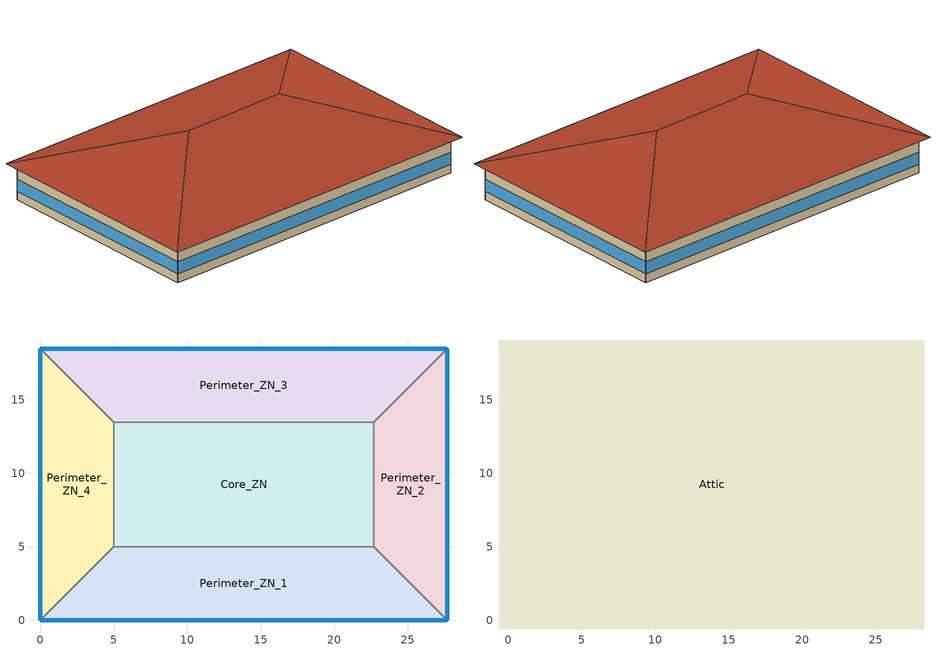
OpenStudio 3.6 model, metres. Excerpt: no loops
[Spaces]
Perimeter_ZN_1
 floor foundation (BTAP-Grnd-Floor-Mass:U-0.757_std): 22.69,5 27.69,0 0,0 5,5 z0
 wall outside: 0,0 27.69,0 z0:3.05
 wall to Perimeter_ZN_4: 5,5 0,0 z0:3.05
 wall to Core_ZN: 22.69,5 5,5 z0:3.05
 wall to Perimeter_ZN_2: 27.69,0 22.69,5 z0:3.05
 window (BTAP-Ext-FixedWindow:U=0.220 SHGC=0.600): 0.03,0 27.66,0 z0.76:1.78
Perimeter_ZN_2
 floor foundation (BTAP-Grnd-Floor-Mass:U-0.757_std): 27.69,18.46 27.69,0 22.69,5 22.69,13.46 z0
 wall outside: 27.69,0 27.69,18.46 z0:3.05
 wall to Perimeter_ZN_3: 27.69,18.46 22.69,13.46 z0:3.05
 wall to Core_ZN: 22.69,13.46 22.69,5 z0:3.05
 window (BTAP-Ext-FixedWindow:U=0.220 SHGC=0.600): 27.69,0.03 27.69,18.43 z0.76:1.78
Perimeter_ZN_3
 floor foundation (BTAP-Grnd-Floor-Mass:U-0.757_std): 27.69,18.46 22.69,13.46 5,13.46 0,18.46 z0
 wall outside: 27.69,18.46 0,18.46 z0:3.05
 wall to Core_ZN: 5,13.46 22.69,13.46 z0:3.05
 wall to Perimeter_ZN_4: 0,18.46 5,13.46 z0:3.05
 window (BTAP-Ext-FixedWindow:U=0.220 SHGC=0.600): 27.66,18.46 0.03,18.46 z0.76:1.78
Perimeter_ZN_4
 floor foundation (BTAP-Grnd-Floor-Mass:U-0.757_std): 0,18.46 5,13.46 5,5 0,0 z0
 wall outside: 0,18.46 0,0 z0:3.05
 wall to Core_ZN: 5,5 5,13.46 z0:3.05
 window (BTAP-Ext-FixedWindow:U=0.220 SHGC=0.600): 0,18.43 0,0.03 z0.76:1.78
Core_ZN
 floor foundation (BTAP-Grnd-Floor-Mass:U-0.757_std): 22.69,13.46 22.69,5 5,5 5,13.46 z0
Attic
 floor outside: 28.29,19.06 27.69,18.46 0,18.46 -0.6,19.06 z3.05; -0.6,19.06 0,18.46 0,0 -0.6,-0.6 z3.05; 28.29,19.06 28.29,-0.6 27.69,0 27.69,18.46 z3.05; 27.69,0 28.29,-0.6 -0.6,-0.6 0,0 z3.05
 floor to Perimeter_ZN_4: 0,18.46 5,13.46 5,5 0,0 z3.05
 floor to Perimeter_ZN_1: 22.69,5 27.69,0 0,0 5,5 z3.05
 floor to Perimeter_ZN_2: 27.69,18.46 27.69,0 22.69,5 22.69,13.46 z3.05
 floor to Core_ZN: 22.69,13.46 22.69,5 5,5 5,13.46 z3.05
 floor to Perimeter_ZN_3: 27.69,18.46 22.69,13.46 5,13.46 0,18.46 z3.05
 roof outside: 18.46,9.23,6.33 28.29,-0.6,3.05 28.29,19.06,3.05; 18.46,9.23,6.33 28.29,19.06,3.05 -0.6,19.06,3.05 9.23,9.23,6.33; 9.23,9.23,6.33 -0.6,-0.6,3.05 28.29,-0.6,3.05 18.46,9.23,6.33; 9.23,9.23,6.33 -0.6,19.06,3.05 -0.6,-0.6,3.05
[Site]
Calgary Intl AP_AB_CAN: Latitude {deg}=51.11; Longitude {deg}=-114.02; Time Zone {hr}=-7; Elevation {m}=1084.1; Terrain=City
[Building]
SmallOffice: North Axis {deg}=0; Default Construction Set=BTAP-Mass at hdd = 5000.0; Standards Number of Stories=1; Standards Number of Above Ground Stories=1; Standards Template=NECB2011; Standards Building Type=SmallOffice
[Site:WaterMainsTemperature]
Calculation Method=Correlation; Annual Average Outdoor Air Temperature {C}=4.69167; Maximum Difference In Monthly Average Outdoor Air Temperatures {deltaC}=24.6
[Site:GroundTemperature:BuildingSurface]
19.527, 19.502, 19.536, 19.598, 20.002, 21.64, 22.225, 22.375, 21.449, 20.121, 19.802, 19.633
[SizingPeriod:DesignDay] Barometric Pressure {Pa}=88961; Rain Indicator=No; Snow Indicator=No; Day of Month=21; Daylight Saving Time Indicator=No; Humidity Condition Type=Wetbulb; Dry-Bulb Temperature Range Modifier Type=DefaultMultipliers
Name | Maximum Dry-Bulb Temperature {C} | Daily Dry-Bulb Temperature Range {deltaC} | Wind Speed {m/s} | Wind Direction {deg} | Month | Day Type | Wetbulb or DewPoint at Maximum Dry-Bulb {C} | Solar Model Indicator | ASHRAE Clear Sky Optical Depth for Beam Irradiance | ASHRAE Clear Sky Optical Depth for Diffuse Irradiance | Sky Clearness
Calgary Intl AP Ann Clg .4% Condns DB=>MWB | 28.8 | 12.3 | 4.5 | 160 | 7 | SummerDesignDay | 16 | ASHRAETau | 0.34 | 2.419
Calgary Intl AP Ann Htg 99.6% Condns DB | -27.7 | 0 | 2.7 | 200 | 1 | WinterDesignDay | -27.7 | ASHRAEClearSky |  |  | 0
[Material:NoMass] Roughness=Smooth; Thermal Absorptance=0.9; Solar Absorptance=0.7
Name | Thermal Resistance {m2-K/W} | Visible Absorptance
Typical Carpet Pad; Typical Carpet Pad 1 | 0.21648 | 0.8
Typical Insulation 1 | 5.91238 | 0.7
Typical Insulation 2 | 4.49096 | 0.7
Typical Insulation 3 | 6.17282 | 0.7
Typical Carpet Pad 2 | 1.25503 | 0.8
Typical Carpet Pad 3; Typical Carpet Pad 4 | 3.45515 | 0.8
Typical Insulation 4 | 0.454528 | 0.7
Typical Insulation 5 | 0.454545 | 0.7
[Material]
Name | Roughness | Thickness {m} | Conductivity {W/m-K} | Density {kg/m3} | Specific Heat {J/kg-K} | Thermal Absorptance | Solar Absorptance | Visible Absorptance
G05 25mm wood | MediumSmooth | 0.0254 | 0.15 | 608 | 1630 | 0.9 | 0.5 | 0.5
100mm Normalweight concrete floor 1 | MediumSmooth | 0.1016 | 2.31 | 2322 | 832
G01 13mm gypsum board 1 | Smooth | 0.0127 | 0.16 | 800 | 1090 | 0.9 | 0.7 | 0.5
4 in. Normalweight Concrete Floor 1 | MediumRough | 0.1016 | 2.31 | 2322 | 832 | 0.9 | 0.7 | 0.7
1IN Stucco 1 | Smooth | 0.0253 | 0.6918 | 1858 | 837 | 0.9 | 0.7 | 0.92
8IN CONCRETE HW RefBldg 1 | Rough | 0.2032 | 1.311 | 2240 | 836.8 | 0.9 | 0.7 | 0.7
1/2IN Gypsum 1 | Smooth | 0.0127 | 0.16 | 784.9 | 830 | 0.9 | 0.4 | 0.4
Metal Roof Surface 1; F08 Metal surface 1 | Smooth | 0.0008 | 45.28 | 7824 | 500 | 0.9 | 0.7 | 0.7
6 in. Normalweight Concrete Floor 1; 6 in. Normalweight Concrete Floor 2; 6 in. Normalweight Concrete Floor 3 | MediumRough | 0.1524 | 2.31 | 2322 | 832 | 0.9 | 0.7 | 0.7
Expanded Polystyrene | MediumSmooth | 0.0363959 | 0.029 | 29 | 1210
[Construction]
BTAP-Int-Partition; BTAP-Int-Door: G05 25mm wood
BTAP-Int-Floor: 100mm Normalweight concrete floor 1, Typical Carpet Pad
BTAP-Int-Wall: G01 13mm gypsum board 1, G01 13mm gypsum board 1
BTAP-Int-Ceiling: Typical Carpet Pad, 100mm Normalweight concrete floor 1
BTAP-Int-Window: SimpleGlazing
BTAP-Ext-Floor-Mass:U-0.162: Typical Insulation 1, 4 in. Normalweight Concrete Floor 1, Typical Carpet Pad 1
BTAP-Ext-Wall-Mass:U-0.21: 1IN Stucco 1, 8IN CONCRETE HW RefBldg 1, Typical Insulation 2, 1/2IN Gypsum 1
BTAP-Ext-Roof-Metal:U-0.162: Metal Roof Surface 1, Typical Insulation 3
BTAP-Grnd-Floor-Mass:U-0.757: 6 in. Normalweight Concrete Floor 1, Typical Carpet Pad 2
BTAP-Grnd-Wall-Mass:U-0.284: 6 in. Normalweight Concrete Floor 2, Typical Carpet Pad 3
BTAP-Grnd-Roof-Mass:U-0.284: 6 in. Normalweight Concrete Floor 3, Typical Carpet Pad 4
BTAP-Ext-FixedWindow:U=0.220 SHGC=0.600; BTAP-Ext-GlassDoors:U=0.220 SHGC=0.600; BTAP-Ext-Skylights:U=0.220 SHGC=0.600; BTAP-Ext-DaylightDomes:U=0.220 SHGC=0.600; BTAP-Ext-DaylightDiffuser:U=0.220 SHGC=0.600: SimpleGlazing:U=0.220 SHGC=0.600
BTAP-Ext-Door:U-2.2: F08 Metal surface 1, Typical Insulation 4
BTAP-Ext-OverHeadDoor:U-2.2: Typical Insulation 5
BTAP-Grnd-Floor-Mass:U-0.757_std: 6 in. Normalweight Concrete Floor 1, Expanded Polystyrene
[DefaultConstructionSet]
BTAP-Mass at hdd = 5000.0: Default Exterior Surface Constructions=BTAP-Mass at hdd = 5000.0; Default Interior Surface Constructions=Default Surface Constructions 2; Default Ground Contact Surface Constructions=BTAP-Mass at hdd = 5000.0 1; Default Exterior SubSurface Constructions=BTAP-Mass at hdd = 5000.0; Default Interior SubSurface Constructions=Default Sub Surface Constructions 2; Interior Partition Construction=BTAP-Int-Partition
[DefaultSurfaceConstructions]
Name | Floor Construction | Wall Construction | Roof Ceiling Construction
Default Surface Constructions 2 | BTAP-Int-Floor | BTAP-Int-Wall | BTAP-Int-Ceiling
BTAP-Mass at hdd = 5000.0 | BTAP-Ext-Floor-Mass:U-0.162 | BTAP-Ext-Wall-Mass:U-0.21 | BTAP-Ext-Roof-Metal:U-0.162
BTAP-Mass at hdd = 5000.0 1 | BTAP-Grnd-Floor-Mass:U-0.757 | BTAP-Grnd-Wall-Mass:U-0.284 | BTAP-Grnd-Roof-Mass:U-0.284
[DefaultSubSurfaceConstructions]
Name | Fixed Window Construction | Operable Window Construction | Door Construction | Glass Door Construction | Overhead Door Construction | Skylight Construction | Tubular Daylight Dome Construction | Tubular Daylight Diffuser Construction
Default Sub Surface Constructions 2 | BTAP-Int-Window | BTAP-Int-Window | BTAP-Int-Door
BTAP-Mass at hdd = 5000.0 | BTAP-Ext-FixedWindow:U=0.220 SHGC=0.600 | BTAP-Ext-FixedWindow:U=0.220 SHGC=0.600 | BTAP-Ext-Door:U-2.2 | BTAP-Ext-GlassDoors:U=0.220 SHGC=0.600 | BTAP-Ext-OverHeadDoor:U-2.2 | BTAP-Ext-Skylights:U=0.220 SHGC=0.600 | BTAP-Ext-DaylightDomes:U=0.220 SHGC=0.600 | BTAP-Ext-DaylightDiffuser:U=0.220 SHGC=0.600
[WindowMaterial:SimpleGlazingSystem] U-Factor {W/m2-K}=2.2; Solar Heat Gain Coefficient=0.6; Visible Transmittance=0.21
SimpleGlazing; SimpleGlazing:U=0.220 SHGC=0.600
[Space] Volume {m3}=Autocalculate
Name | Space Type | Building Story | Thermal Zone | Part of Total Floor Area
Perimeter_ZN_1 | Space Function Office - enclosed | Building Story 1 | ALL_ST=Office - enclosed_FL=Building Story 1_SCH=A 4 | Yes
Attic | Space Function - undefined - | Building Story 2 | ALL_ST=- undefined -_FL=Building Story 2_SCH=A | No
Perimeter_ZN_2 | Space Function Office - enclosed | Building Story 1 | ALL_ST=Office - enclosed_FL=Building Story 1_SCH=A 2 | Yes
Perimeter_ZN_3 | Space Function Office - enclosed | Building Story 1 | ALL_ST=Office - enclosed_FL=Building Story 1_SCH=A 1 | Yes
Perimeter_ZN_4 | Space Function Office - enclosed | Building Story 1 | ALL_ST=Office - enclosed_FL=Building Story 1_SCH=A 3 | Yes
Core_ZN | Space Function Office - enclosed | Building Story 1 | ALL_ST=Office - enclosed_FL=Building Story 1_SCH=A | Yes
[BuildingStory]
Name | Nominal Z Coordinate {m}
Building Story 1 | 0
Building Story 2 | 3.05
[SpaceType] Standards Building Type=Space Function
Name | Default Schedule Set | Design Specification Outdoor Air Object | Standards Space Type
Space Function - undefined - | Space Function - undefined - Schedule Set | Space Function - undefined - Ventilation | - undefined -
Space Function Office - enclosed | Space Function Office - enclosed Schedule Set | Space Function Office - enclosed Ventilation | Office - enclosed
[DesignSpecification:OutdoorAir]
Name | Outdoor Air Flow per Person {m3/s-person} | Outdoor Air Flow per Floor Area {m3/s-m2} | Outdoor Air Flow Air Changes per Hour {1/hr} | Outdoor Air Method
Space Function - undefined - Ventilation | 0 | 0 | 0
Space Function Office - enclosed Ventilation | 0.0142092 |  |  | Sum
[DefaultScheduleSet] Infiltration Schedule=Always On
Name | Number of People Schedule | People Activity Level Schedule | Lighting Schedule | Electric Equipment Schedule
Space Function - undefined - Schedule Set
Space Function Office - enclosed Schedule Set | NECB-A-Occupancy | NECB-Activity | NECB-A-Lighting | NECB-A-Electric-Equipment
[ThermostatSetpoint:DualSetpoint]
Name | Heating Setpoint Temperature Schedule | Cooling Setpoint Temperature Schedule
Space Function Office - enclosed Thermostat 11; Space Function Office - enclosed Thermostat 12; Space Function Office - enclosed Thermostat 13; Space Function Office - enclosed Thermostat 14; Space Function Office - enclosed Thermostat 15 | NECB-A-Thermostat Setpoint-Heating | NECB-A-Thermostat Setpoint-Cooling
Space Function - undefined - Thermostat 3
[People:Definition]
Space Function Office - enclosed People Definition: Number of People Calculation Method=People/Area; People per Space Floor Area {person/m2}=0.0500522; Fraction Radiant=0.3
[People]
Space Function Office - enclosed People: People Definition=Space Function Office - enclosed People Definition; Space or SpaceType=Space Function Office - enclosed; Work Efficiency Schedule=Work Efficiency Schedule; Clothing Insulation Schedule=Clothing Schedule; Air Velocity Schedule=Air Velocity Schedule; Multiplier=1
[Lights:Definition]
Space Function Office - enclosed Lights Definition: Design Level Calculation Method=Watts/Area; Watts per Space Floor Area {W/m2}=11.8999; Fraction Radiant=0.5; Fraction Visible=0.2
[Lights]
Space Function Office - enclosed Lights: Lights Definition=Space Function Office - enclosed Lights Definition; Space or SpaceType=Space Function Office - enclosed; Fraction Replaceable=1
[ElectricEquipment:Definition]
Space Function Office - enclosed Elec Equip Definition: Design Level Calculation Method=Watts/Area; Watts per Space Floor Area {W/m2}=7.49994; Fraction Radiant=0.5
[ElectricEquipment]
Space Function Office - enclosed Elec Equip: Electric Equipment Definition=Space Function Office - enclosed Elec Equip Definition; Space or SpaceType=Space Function Office - enclosed
[SpaceInfiltration:DesignFlowRate] Schedule=Always On Discrete; Design Flow Rate Calculation Method=Flow/ExteriorArea; Constant Term Coefficient=0; Temperature Term Coefficient=0; Velocity Term Coefficient=0.224; Velocity Squared Term Coefficient=0
Name | Space or SpaceType | Flow per Exterior Surface Area {m3/s-m2}
Attic Infiltration | Attic | 0.000228332
Perimeter_ZN_1 Infiltration | Perimeter_ZN_1 | 0.00025
Perimeter_ZN_2 Infiltration | Perimeter_ZN_2 | 0.00025
Perimeter_ZN_3 Infiltration | Perimeter_ZN_3 | 0.00025
Perimeter_ZN_4 Infiltration | Perimeter_ZN_4 | 0.00025
[ThermalZone] Use Ideal Air Loads=No
Name | Thermostat | Primary Daylighting Control | Fraction of Zone Controlled by Primary Daylighting Control
ALL_ST=Office - enclosed_FL=Building Story 1_SCH=A | Space Function Office - enclosed Thermostat 11
ALL_ST=Office - enclosed_FL=Building Story 1_SCH=A 1 | Space Function Office - enclosed Thermostat 12 | Perimeter_ZN_3 daylighting control | 1
ALL_ST=Office - enclosed_FL=Building Story 1_SCH=A 2 | Space Function Office - enclosed Thermostat 13 | Perimeter_ZN_2 daylighting control | 1
ALL_ST=- undefined -_FL=Building Story 2_SCH=A | Space Function - undefined - Thermostat 3
ALL_ST=Office - enclosed_FL=Building Story 1_SCH=A 3 | Space Function Office - enclosed Thermostat 14 | Perimeter_ZN_4 daylighting control | 1
ALL_ST=Office - enclosed_FL=Building Story 1_SCH=A 4 | Space Function Office - enclosed Thermostat 15 | Perimeter_ZN_1 daylighting control | 1
[Sizing:Zone]
ALL_ST=- undefined -_FL=Building Story 2_SCH=A: Zone Cooling Design Supply Air Temperature Input Method=SupplyAirTemperature; Zone Cooling Design Supply Air Temperature {C}=14; Zone Cooling Design Supply Air Temperature Difference {deltaC}=11.11; Zone Heating Design Supply Air Temperature Input Method=SupplyAirTemperature; Zone Heating Design Supply Air Temperature {C}=40; Zone Heating Design Supply Air Temperature Difference {deltaC}=11.11; Zone Cooling Design Supply Air Humidity Ratio {kg-H2O/kg-air}=0.0085; Zone Heating Design Supply Air Humidity Ratio {kg-H2O/kg-air}=0.008; Cooling Design Air Flow Method=DesignDay; Heating Design Air Flow Method=DesignDay; Account for Dedicated Outdoor Air System=No; Dedicated Outdoor Air System Control Strategy=NeutralSupplyAir; Dedicated Outdoor Air Low Setpoint Temperature for Design {C}=autosize; Dedicated Outdoor Air High Setpoint Temperature for Design {C}=autosize; Zone Load Sizing Method=Sensible Load Only No Latent Load; Zone Latent Cooling Design Supply Air Humidity Ratio Input Method=HumidityRatioDifference; Zone Cooling Design Supply Air Humidity Ratio Difference {kgWater/kgDryAir}=0.005; Zone Latent Heating Design Supply Air Humidity Ratio Input Method=HumidityRatioDifference; Zone Humidification Design Supply Air Humidity Ratio Difference {kgWater/kgDryAir}=0.005
[Foundation:Kiva]
Bldg Kiva Foundation: Wall Height Above Grade {m}=0; Wall Depth Below Slab {m}=0
[SurfaceProperty:ExposedFoundationPerimeter] Exposed Perimeter Calculation Method=TotalExposedPerimeter
Name | Total Exposed Perimeter {m}
Core_ZN_floor | 0
Perimeter_ZN_3_floor; Perimeter_ZN_1_floor | 27.69
Perimeter_ZN_2_floor; Perimeter_ZN_4_floor | 18.46
[Foundation:Kiva:Settings]

[AvailabilityManager:NightCycle] Applicability Schedule=Always On Discrete; Control Type=CycleOnAny; Thermostat Tolerance {deltaC}=1; Cycling Run Time {s}=3600
Availability Manager Night Cycle 1; Availability Manager Night Cycle 2; Availability Manager Night Cycle 3; Availability Manager Night Cycle 4; Availability Manager Night Cycle 5
[Daylighting:Control] Position Z-Coordinate {m}=0.8; Illuminance Setpoint {lux}=400; Lighting Control Type=Stepped; Number of Stepped Control Steps=2
Name | Space | Position X-Coordinate {m} | Position Y-Coordinate {m}
Perimeter_ZN_1 daylighting control | Perimeter_ZN_1 | 13.845 | 2.5
Perimeter_ZN_2 daylighting control | Perimeter_ZN_2 | 25.19 | 9.23
Perimeter_ZN_3 daylighting control | Perimeter_ZN_3 | 13.845 | 15.96
Perimeter_ZN_4 daylighting control | Perimeter_ZN_4 | 2.5 | 9.23
[Schedule:Ruleset]
Always On: Default Day Schedule=Always On Default
Clothing Schedule: Default Day Schedule=Clothing Schedule Default Winter Clothes
Air Velocity Schedule: Default Day Schedule=Air Velocity Schedule Default
Work Efficiency Schedule: Default Day Schedule=Work Efficiency Schedule Default
NECB-A-Occupancy: Default Day Schedule=NECB-A-Occupancy Default
NECB-Activity: Default Day Schedule=NECB-Activity Default; Summer Design Day Schedule=NECB-Activity Summer Design Day; Winter Design Day Schedule=NECB-Activity Winter Design Day
NECB-A-Lighting: Default Day Schedule=NECB-A-Lighting Default
NECB-A-Electric-Equipment: Default Day Schedule=NECB-A-Electric-Equipment Default
NECB-A-Thermostat Setpoint-Heating: Default Day Schedule=NECB-A-Thermostat Setpoint-Heating Default
NECB-A-Thermostat Setpoint-Cooling: Default Day Schedule=NECB-A-Thermostat Setpoint-Cooling Default
[Schedule:Day]
Always On Default; Clothing Schedule Default Winter Clothes: 24, 0, 1
Clothing Schedule Summer Clothes: 24, 0, 0.5
Air Velocity Schedule Default; NECB-A-Electric-Equipment Sat Day; NECB-A-Electric-Equipment Sun|Hol Day: 24, 0, 0.2
Work Efficiency Schedule Default; NECB-A-Occupancy Sat Day; NECB-A-Occupancy Sun|Hol Day: 24, 0, 0
NECB-A-Occupancy Default; NECB-A-Occupancy Default|Wkdy Day: 7, 0, 0, 8, 0, 0.1, 9, 0, 0.7, 12, 0, 0.9, 14, 0, 0.5, 17, 0, 0.9, 18, 0, 0.7, 19, 0, 0.3, 23, 0, 0.1, 24, 0, 0
NECB-Activity Default; NECB-Activity Winter Design Day; NECB-Activity Summer Design Day: 24, 0, 130
NECB-A-Lighting Default; NECB-A-Lighting Default|Wkdy Day: 7, 0, 0.05, 8, 0, 0.3, 9, 0, 0.8, 17, 0, 0.9, 18, 0, 0.8, 19, 0, 0.5, 21, 0, 0.3, 23, 0, 0.1, 24, 0, 0.05
NECB-A-Lighting Sat Day; NECB-A-Lighting Sun|Hol Day: 24, 0, 0.05
NECB-A-Electric-Equipment Default; NECB-A-Electric-Equipment Default|Wkdy Day: 7, 0, 0.2, 8, 0, 0.3, 9, 0, 0.8, 18, 0, 0.9, 19, 0, 0.5, 21, 0, 0.3, 24, 0, 0.2
NECB-A-Thermostat Setpoint-Heating Default; NECB-A-Thermostat Setpoint-Heating Default|Wkdy Day: 6, 0, 18, 7, 0, 20, 21, 0, 22, 24, 0, 18
NECB-A-Thermostat Setpoint-Heating Sat Day; NECB-A-Thermostat Setpoint-Heating Sun|Hol Day: 24, 0, 18
NECB-A-Thermostat Setpoint-Cooling Default; NECB-A-Thermostat Setpoint-Cooling Default|Wkdy Day: 6, 0, 35, 21, 0, 24, 24, 0, 35
NECB-A-Thermostat Setpoint-Cooling Sat Day; NECB-A-Thermostat Setpoint-Cooling Sun|Hol Day: 24, 0, 35
[Schedule:Rule] Date Specification Type=DateRange; Start Day=1
Name | Schedule Ruleset | Rule Order | Day Schedule | Start Month | End Month | End Day | Apply Monday | Apply Tuesday | Apply Wednesday | Apply Thursday | Apply Friday | Apply Saturday | Apply Sunday
Schedule Rule 1 | Clothing Schedule | 0 | Clothing Schedule Summer Clothes | 5 | 9 | 30
Schedule Rule 2 | NECB-A-Occupancy | 2 | NECB-A-Occupancy Default|Wkdy Day | 1 | 12 | 31 | Yes | Yes | Yes | Yes | Yes
Schedule Rule 3 | NECB-A-Occupancy | 1 | NECB-A-Occupancy Sat Day | 1 | 12 | 31 |  |  |  |  |  | Yes
Schedule Rule 4 | NECB-A-Occupancy | 0 | NECB-A-Occupancy Sun|Hol Day | 1 | 12 | 31 |  |  |  |  |  |  | Yes
Schedule Rule 5 | NECB-A-Lighting | 2 | NECB-A-Lighting Default|Wkdy Day | 1 | 12 | 31 | Yes | Yes | Yes | Yes | Yes
Schedule Rule 6 | NECB-A-Lighting | 1 | NECB-A-Lighting Sat Day | 1 | 12 | 31 |  |  |  |  |  | Yes
Schedule Rule 7 | NECB-A-Lighting | 0 | NECB-A-Lighting Sun|Hol Day | 1 | 12 | 31 |  |  |  |  |  |  | Yes
Schedule Rule 8 | NECB-A-Electric-Equipment | 2 | NECB-A-Electric-Equipment Default|Wkdy Day | 1 | 12 | 31 | Yes | Yes | Yes | Yes | Yes
Schedule Rule 9 | NECB-A-Electric-Equipment | 1 | NECB-A-Electric-Equipment Sat Day | 1 | 12 | 31 |  |  |  |  |  | Yes
Schedule Rule 10 | NECB-A-Electric-Equipment | 0 | NECB-A-Electric-Equipment Sun|Hol Day | 1 | 12 | 31 |  |  |  |  |  |  | Yes
Schedule Rule 11 | NECB-A-Thermostat Setpoint-Heating | 2 | NECB-A-Thermostat Setpoint-Heating Default|Wkdy Day | 1 | 12 | 31 | Yes | Yes | Yes | Yes | Yes
Schedule Rule 12 | NECB-A-Thermostat Setpoint-Heating | 1 | NECB-A-Thermostat Setpoint-Heating Sat Day | 1 | 12 | 31 |  |  |  |  |  | Yes
Schedule Rule 13 | NECB-A-Thermostat Setpoint-Heating | 0 | NECB-A-Thermostat Setpoint-Heating Sun|Hol Day | 1 | 12 | 31 |  |  |  |  |  |  | Yes
Schedule Rule 14 | NECB-A-Thermostat Setpoint-Cooling | 2 | NECB-A-Thermostat Setpoint-Cooling Default|Wkdy Day | 1 | 12 | 31 | Yes | Yes | Yes | Yes | Yes
Schedule Rule 15 | NECB-A-Thermostat Setpoint-Cooling | 1 | NECB-A-Thermostat Setpoint-Cooling Sat Day | 1 | 12 | 31 |  |  |  |  |  | Yes
Schedule Rule 16 | NECB-A-Thermostat Setpoint-Cooling | 0 | NECB-A-Thermostat Setpoint-Cooling Sun|Hol Day | 1 | 12 | 31 |  |  |  |  |  |  | Yes
[Schedule:Constant]
Always On Discrete: Value=1
